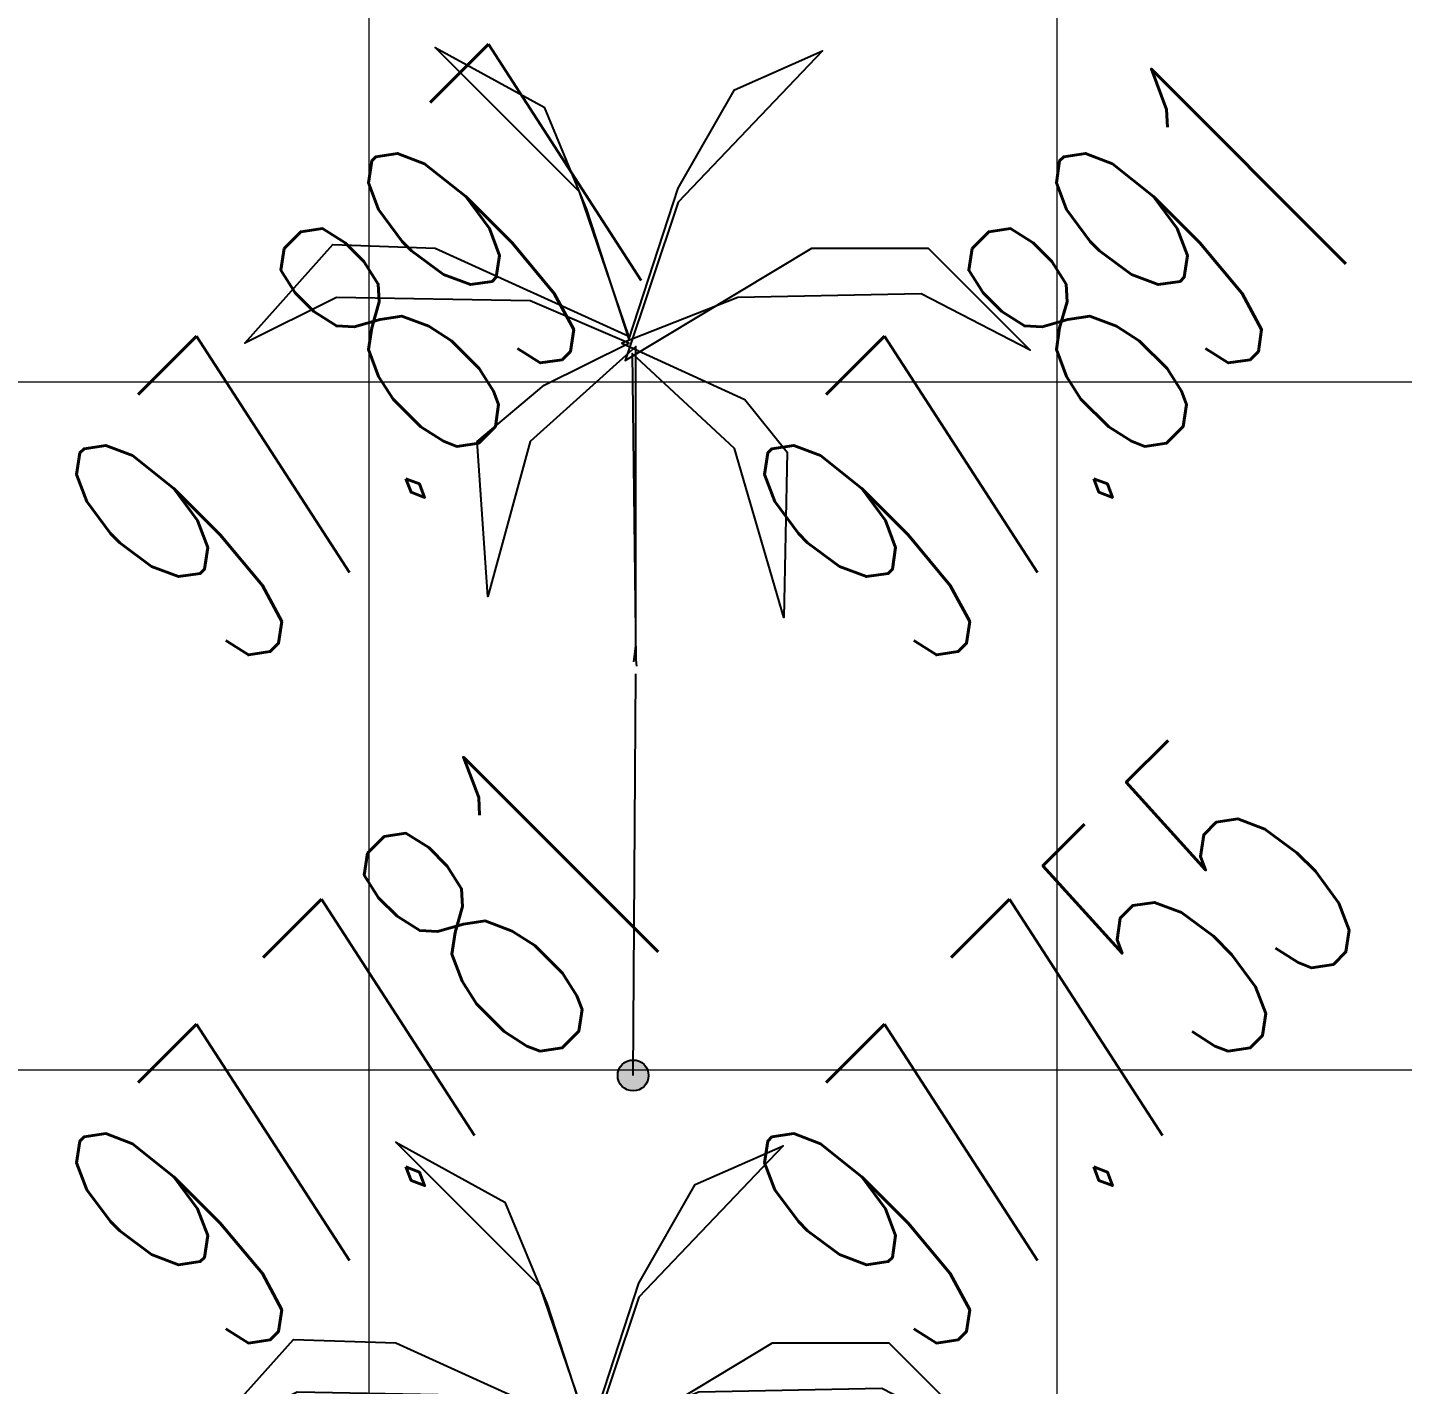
# Model space of a CAD drawing. Header units: millimetres. Extents: x 684983 to 685377, y 990360 to 990509.
# Drawn here: x 685067.021 to 685071.019, y 990437.125 to 990441.069 of the extents above; entities that cross this region are included whole.
import ezdxf

# ---------------------------------------------------------------- set-up
doc = ezdxf.new("R2010")
doc.units = ezdxf.units.MM
doc.layers.add('grid', color=8, linetype='Continuous', lineweight=9)
doc.layers.add('GRID LEVELS', color=7, linetype='Continuous', lineweight=13)
doc.layers.add('SYMBOLS', color=7, linetype='Continuous')
doc.styles.get("Standard").update_dxf_attribs({"font": 'RomanS'})

# ---------------------------------------------------------------- blocks, each defined once
blk = doc.blocks.new('A$C11072AF8')
blk.add_hatch(color=3).paths.add_polyline_path([(0.7827, 0.03, 1), (0.7227, 0.03, 1)])
at = {"color": 3}
blk.add_line((0.7527, 0.03), (0.7578, 0.8082), dxfattribs=at)
blk.add_lwpolyline([(0.7538, 0.8315), (0.7578, 0.8627), (0.7578, 1.4423), (0.553, 1.2582), (0.4711, 0.9582), (0.4506, 1.2582), (0.5803, 1.3673), (0.7441, 1.4491), (0.553, 1.5309), (0.1775, 1.5377), (0, 1.4491), (0.1707, 1.64), (0.3687, 1.6332), (0.7441, 1.4627), (0.6486, 1.7423), (0.3687, 2.0219), (0.5803, 1.9059), (0.6622, 1.7082), (0.7441, 1.4559), (0.8397, 1.7491), (0.9489, 1.94), (1.1196, 2.015), (0.8397, 1.7218), (0.7373, 1.415), (1.0991, 1.6332), (1.3244, 1.6332), (1.5224, 1.4355), (1.3108, 1.5446), (0.9558, 1.5377), (0.7305, 1.4491), (0.9694, 1.34), (1.0513, 1.2377), (1.0445, 0.9173), (0.9489, 1.2446), (0.751, 1.4287), (0.7578, 0.8354), (0.7591, 0.8234)], dxfattribs=at)
blk.add_circle((0.7527, 0.03), 0.03, dxfattribs=at)
blk = doc.blocks.new('A$C0CA14312')
blk.add_blockref('A$C11072AF8', (0, 0))
blk = doc.blocks.new('CCONUT')
at = {"xscale": 0.6000000000000001, "yscale": 0.6000000000000001, "zscale": 0.6000000000000001}
blk.add_blockref('A$C0CA14312', (-0.4516, -0.018), dxfattribs=at)

msp = doc.modelspace()

# ---------------------------------------------------------------- linework, layer by layer
at = {"layer": 'grid'}
for p, q in [((685068.0136, 990509.1548), (685068.0136, 990370.8996)), ((685070.0136, 990509.1548), (685070.0136, 990370.8996)), ((685085.1957, 990440.0381), (684982.7636, 990440.0381)), ((685085.1957, 990438.0381), (684982.7636, 990438.0381))]:
    msp.add_line(p, q, dxfattribs=at)

# ---------------------------------------------------------------- block references
at = {"layer": 'SYMBOLS', "ltscale": 10, "xscale": 2.5, "yscale": 2.5, "zscale": 2.5}
for p in [(685071.601, 990440.463, 97.92), (685068.782, 990438.023, 97.742), (685068.668, 990434.841, 97.632)]:
    msp.add_blockref('CCONUT', p, dxfattribs=at)

# ---------------------------------------------------------------- texts
at = {"layer": 'GRID LEVELS', "width": 0.5}
for s, p in [('97.897', (685067.63, 990439.1578, 97.8965)), ('97.891', (685069.63, 990439.1578, 97.8906)), ('97.755', (685069.63, 990437.1578, 97.7549)), ('97.781', (685067.63, 990437.1578, 97.7807))]:
    msp.add_text(s, height=0.8, rotation=45, dxfattribs=at).set_placement(p)

doc.saveas('drawing.dxf')
